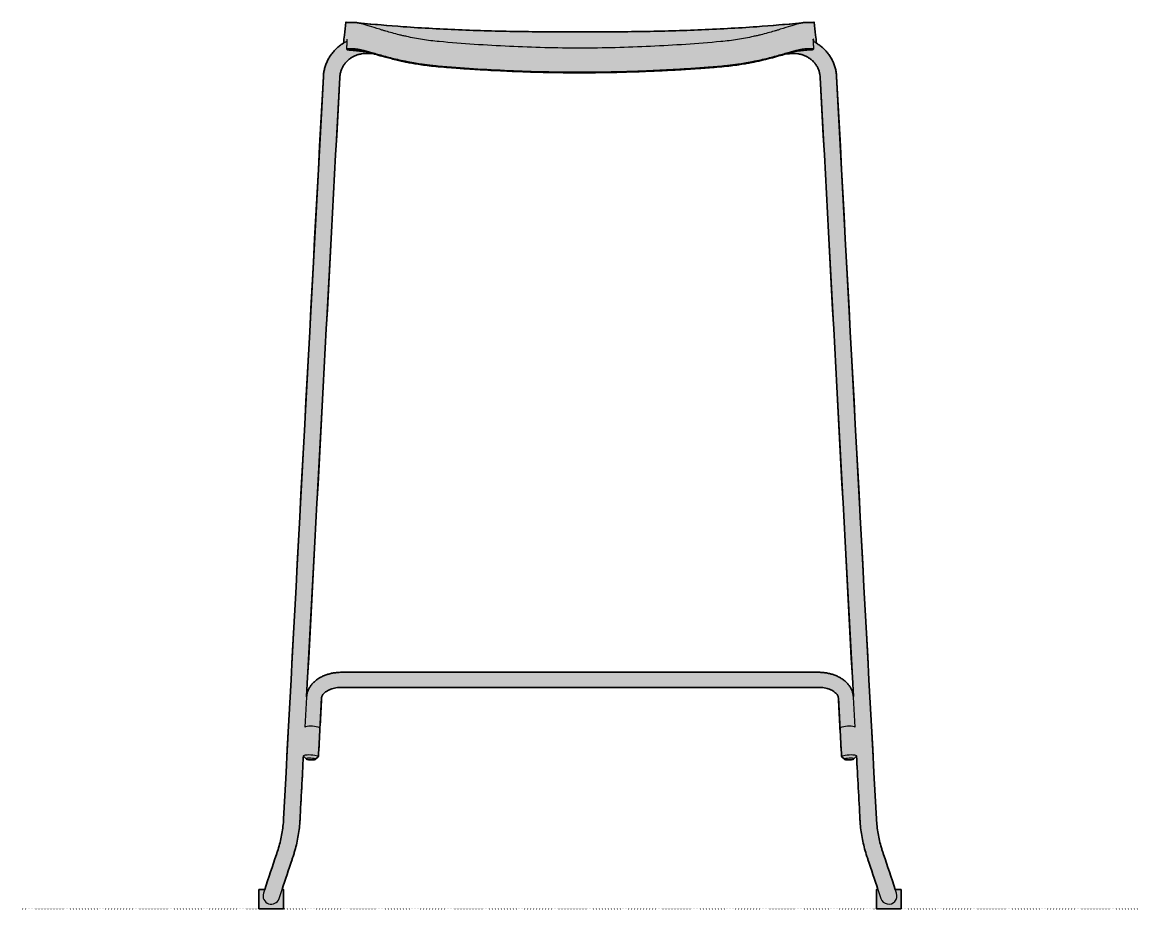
# Model space of a CAD drawing. Header units: millimetres. Extents: x 0 to 1859, y -847 to 647.
# Drawn here: x 1045 to 1859, y 0 to 647 of the extents above; entities that cross this region are included whole.
import ezdxf

# ---------------------------------------------------------------- set-up
doc = ezdxf.new("R2010")
doc.units = ezdxf.units.MM
doc.linetypes.add('Dots', pattern=[1, 0, -1])
doc.layers.add('Blocks', color=7, linetype='Continuous')
doc.layers.add('Blocks$Fill', color=7, linetype='Continuous', true_color=0xffffff)
for name, color, linetype, lineweight, true_color in [('Blocks$Inner', 7, 'Continuous', 25, 0x007f00), ('Blocks$Outline', 7, 'Continuous', 35, 0xff3f3f), ('Groud', 7, 'Dots', 25, 0x243775)]:
    doc.layers.add(name, color=color, linetype=linetype, lineweight=lineweight, true_color=true_color)

# ---------------------------------------------------------------- blocks, each defined once
blk = doc.blocks.new('Just Barstool Low Side')
at = {"layer": 'Blocks$Fill'}
h = blk.add_hatch(color=256, dxfattribs=at)
h.paths.add_polyline_path([(637.12, 14), (641.35, 14), (641.35, 0), (623.35, 0), (623.35, 14), (624.47, 14), (615.97, 39.59), (615.15, 42.3), (614.41, 45.04), (613.74, 47.8), (613.15, 50.58), (612.64, 53.36), (612.21, 56.17), (611.85, 58.98), (611.58, 61.8), (611.36, 64.86), (608.87, 111.45), (608.77, 111.29), (606.98, 109.41), (606.69, 109.17), (606.06, 108.93), (605.16, 108.74), (604.07, 108.61), (602.92, 108.55), (601.83, 108.57), (600.92, 108.67), (600.29, 108.84), (600.01, 109.06), (598.03, 110.72), (597.9, 110.97), (595.6, 153.81), (595.58, 154), (595.55, 154.19), (595.54, 154.28), (595.52, 154.38), (595.5, 154.48), (595.47, 154.57), (595.45, 154.67), (595.42, 154.77), (595.38, 154.87), (595.34, 154.98), (595.3, 155.08), (595.26, 155.19), (595.21, 155.29), (595.16, 155.4), (595.1, 155.51), (595.04, 155.61), (594.98, 155.72), (594.92, 155.83), (594.85, 155.94), (594.78, 156.05), (594.7, 156.16), (594.62, 156.27), (594.54, 156.38), (594.45, 156.49), (594.36, 156.61), (594.26, 156.72), (594.16, 156.83), (594.06, 156.95), (593.95, 157.06), (593.84, 157.17), (593.72, 157.29), (593.6, 157.4), (593.35, 157.63), (593.08, 157.85), (592.8, 158.08), (592.5, 158.3), (592.18, 158.52), (591.85, 158.73), (591.5, 158.94), (591.14, 159.15), (590.76, 159.35), (590.37, 159.54), (589.97, 159.73), (589.55, 159.91), (589.12, 160.08), (588.68, 160.24), (588.23, 160.4), (587.77, 160.54), (587.29, 160.68), (586.81, 160.81), (586.32, 160.93), (585.82, 161.03), (585.32, 161.13), (584.81, 161.21), (584.29, 161.29), (583.77, 161.35), (583.24, 161.41), (582.71, 161.45), (582.18, 161.48), (581.1, 161.5), (232.94, 161.5), (231.96, 161.47), (231.47, 161.45), (230.98, 161.42), (230.46, 161.38), (229.93, 161.32), (229.41, 161.24), (228.9, 161.16), (228.4, 161.07), (227.9, 160.96), (227.4, 160.85), (226.92, 160.73), (226.44, 160.59), (225.98, 160.45), (225.52, 160.3), (225.08, 160.14), (224.64, 159.97), (224.22, 159.79), (223.81, 159.61), (223.42, 159.42), (223.03, 159.22), (222.66, 159.01), (222.31, 158.8), (221.97, 158.59), (221.64, 158.37), (221.33, 158.14), (221.03, 157.91), (220.75, 157.68), (220.62, 157.56), (220.49, 157.44), (220.36, 157.32), (220.24, 157.21), (220.12, 157.09), (220, 156.97), (219.89, 156.85), (219.79, 156.73), (219.69, 156.62), (219.6, 156.51), (219.52, 156.4), (219.44, 156.29), (219.36, 156.18), (219.28, 156.07), (219.21, 155.97), (219.14, 155.86), (219.08, 155.75), (219.01, 155.64), (218.95, 155.53), (218.9, 155.43), (218.85, 155.32), (218.8, 155.22), (218.75, 155.11), (218.71, 155.01), (218.67, 154.9), (218.63, 154.79), (218.6, 154.68), (218.57, 154.57), (218.54, 154.47), (218.51, 154.36), (218.49, 154.26), (218.48, 154.16), (218.47, 154.07), (218.44, 153.81), (218.44, 153.77), (216.15, 110.97), (216.01, 110.72), (214.03, 109.06), (213.75, 108.84), (213.12, 108.67), (212.21, 108.57), (211.13, 108.55), (209.97, 108.61), (208.89, 108.74), (207.98, 108.93), (207.35, 109.17), (207.07, 109.41), (205.28, 111.29), (205.17, 111.45), (202.68, 64.86), (202.68, 64.86), (202.59, 63.35), (202.35, 60.52), (202.04, 57.7), (201.65, 54.9), (201.18, 52.1), (200.63, 49.32), (200.01, 46.55), (199.31, 43.8), (198.53, 41.07), (197.61, 38.14), (189.57, 14), (190.69, 14), (190.69, 0), (172.69, 0), (172.69, 14), (176.93, 14), (187.02, 44.5), (187.77, 47.08), (188.11, 48.37), (188.42, 49.66), (188.99, 52.27), (189.49, 54.88), (189.91, 57.51), (190.25, 60.15), (190.51, 62.8), (190.7, 65.51), (190.7, 65.51), (219.72, 607.23), (219.85, 608.68), (219.93, 609.41), (220.02, 610.13), (220.14, 610.89), (220.29, 611.65), (220.45, 612.4), (220.64, 613.15), (220.84, 613.89), (221.07, 614.63), (221.31, 615.36), (221.57, 616.08), (221.84, 616.8), (222.14, 617.52), (222.46, 618.22), (222.79, 618.92), (223.14, 619.6), (223.51, 620.28), (223.89, 620.95), (224.3, 621.61), (224.72, 622.26), (225.15, 622.9), (225.61, 623.53), (226.08, 624.14), (226.56, 624.75), (227.06, 625.34), (227.58, 625.92), (228.11, 626.48), (228.65, 627.04), (229.21, 627.58), (229.78, 628.1), (230.37, 628.61), (230.97, 629.11), (231.58, 629.59), (232.2, 630.05), (232.84, 630.51), (233.62, 631.03), (234.01, 631.29), (234.41, 631.53), (236.07, 646.8), (236.07, 646.8), (236.07, 646.8), (236.07, 646.8), (236.07, 646.8), (236.07, 646.8), (236.08, 646.8), (238.22, 646.69), (239.05, 646.67), (239.93, 646.66), (240.86, 646.68), (241.85, 646.72), (241.99, 646.72), (242.16, 646.72), (242.58, 646.7), (243.13, 646.67), (243.44, 646.65), (243.78, 646.62), (244, 646.59), (244.23, 646.56), (244.71, 646.48), (245.24, 646.38), (245.81, 646.25), (277.98, 643.61), (320.95, 641.24), (363.95, 640.05), (450.09, 640.05), (493.1, 641.24), (536.06, 643.61), (568.24, 646.25), (568.81, 646.38), (569.33, 646.48), (569.81, 646.56), (570.04, 646.59), (570.26, 646.62), (570.6, 646.65), (570.92, 646.67), (571.46, 646.7), (571.88, 646.72), (572.05, 646.72), (572.19, 646.72), (573.18, 646.68), (574.11, 646.66), (574.99, 646.67), (575.82, 646.69), (577.96, 646.8), (577.97, 646.8), (577.97, 646.8), (577.97, 646.8), (577.97, 646.8), (577.98, 646.8), (577.98, 646.8), (579.01, 637.43), (579.63, 631.52), (580.28, 631.13), (580.92, 630.71), (581.54, 630.27), (582.16, 629.82), (582.77, 629.35), (583.38, 628.86), (583.97, 628.36), (584.55, 627.84), (585.11, 627.31), (585.66, 626.77), (586.2, 626.21), (586.72, 625.64), (587.23, 625.05), (587.72, 624.46), (588.19, 623.85), (588.65, 623.23), (589.1, 622.6), (589.53, 621.95), (589.94, 621.3), (590.33, 620.64), (590.71, 619.96), (591.07, 619.28), (591.41, 618.59), (591.74, 617.89), (592.04, 617.19), (592.33, 616.47), (592.6, 615.75), (592.85, 615.02), (593.08, 614.29), (593.29, 613.55), (593.49, 612.81), (593.66, 612.06), (593.82, 611.3), (593.96, 610.55), (594.08, 609.79), (594.17, 609.03), (594.25, 608.13), (623.35, 65.51), (623.55, 62.83), (623.8, 60.15), (623.95, 58.83), (624.13, 57.51), (624.56, 54.88), (625.05, 52.26), (625.63, 49.66), (626.27, 47.08), (627, 44.52)], flags=0)
h.paths.add_polyline_path([(207.5, 154.84), (207.57, 155.5), (207.61, 155.83), (207.66, 156.16), (207.71, 156.43), (207.76, 156.7), (207.82, 156.97), (207.89, 157.24), (207.96, 157.51), (208.04, 157.77), (208.12, 158.04), (208.21, 158.3), (208.3, 158.57), (208.4, 158.84), (208.5, 159.11), (208.61, 159.37), (208.72, 159.63), (208.84, 159.89), (208.96, 160.15), (209.09, 160.41), (209.23, 160.67), (209.37, 160.93), (209.51, 161.18), (209.66, 161.44), (209.97, 161.94), (210.3, 162.43), (210.66, 162.92), (211.03, 163.4), (211.42, 163.87), (211.83, 164.33), (212.26, 164.78), (212.71, 165.23), (213.17, 165.66), (213.64, 166.08), (214.14, 166.48), (214.65, 166.88), (215.17, 167.26), (215.71, 167.63), (216.26, 167.99), (216.82, 168.34), (217.4, 168.67), (217.99, 168.99), (218.58, 169.3), (219.19, 169.59), (219.81, 169.87), (220.44, 170.13), (221.08, 170.39), (221.72, 170.62), (222.38, 170.85), (223.04, 171.06), (223.71, 171.25), (224.38, 171.43), (225.06, 171.6), (225.75, 171.75), (226.44, 171.89), (227.14, 172.02), (227.84, 172.13), (228.54, 172.22), (229.24, 172.31), (229.95, 172.38), (230.66, 172.43), (231.38, 172.47), (232.94, 172.5), (581.1, 172.5), (581.49, 172.5), (582.17, 172.48), (582.85, 172.46), (583.52, 172.42), (584.19, 172.36), (584.9, 172.3), (585.61, 172.21), (586.31, 172.11), (587, 172), (587.7, 171.88), (588.39, 171.73), (589.07, 171.58), (589.75, 171.41), (590.42, 171.23), (591.08, 171.03), (591.73, 170.82), (592.38, 170.6), (593.02, 170.36), (593.65, 170.11), (594.27, 169.85), (594.88, 169.58), (595.48, 169.29), (596.06, 168.99), (596.64, 168.68), (597.2, 168.35), (597.75, 168.02), (598.28, 167.67), (598.8, 167.31), (599.31, 166.94), (599.8, 166.57), (600.27, 166.18), (600.74, 165.78), (601.18, 165.37), (601.61, 164.96), (602.02, 164.54), (602.41, 164.11), (602.79, 163.67), (603.15, 163.22), (603.5, 162.77), (603.82, 162.31), (604.13, 161.84), (604.42, 161.37), (604.7, 160.89), (604.95, 160.4), (605.19, 159.91), (605.41, 159.42), (605.61, 158.92), (605.8, 158.41), (605.96, 157.9), (606.11, 157.39), (606.18, 157.13), (606.24, 156.87), (606.3, 156.61), (606.35, 156.34), (606.4, 156.08), (606.44, 155.82), (606.49, 155.38), (606.54, 154.94), (582.34, 606.58), (582.26, 607.48), (582.21, 607.93), (582.15, 608.38), (582.1, 608.67), (582.05, 608.97), (582, 609.26), (581.93, 609.55), (581.79, 610.13), (581.63, 610.7), (581.45, 611.27), (581.26, 611.83), (581.04, 612.38), (580.81, 612.93), (580.56, 613.47), (580.29, 614.01), (580, 614.53), (579.7, 615.04), (579.38, 615.55), (579.04, 616.04), (578.69, 616.52), (578.32, 616.99), (577.94, 617.45), (577.54, 617.9), (577.12, 618.33), (576.7, 618.76), (576.26, 619.16), (575.8, 619.56), (575.33, 619.94), (574.85, 620.3), (574.36, 620.65), (573.86, 620.98), (573.35, 621.3), (572.82, 621.6), (572.29, 621.89), (571.75, 622.15), (571.2, 622.41), (570.64, 622.64), (570.07, 622.86), (569.49, 623.05), (568.91, 623.23), (568.33, 623.4), (567.74, 623.54), (567.14, 623.66), (566.54, 623.77), (565.94, 623.86), (565.33, 623.93), (564.73, 623.98), (564.12, 624.01), (563.81, 624.02), (563.51, 624.02), (562.38, 623.99), (557.41, 623.73), (547.41, 620.99), (540.83, 619.34), (533.9, 617.8), (527.45, 616.57), (522.87, 615.83), (517.26, 615.07), (510.52, 614.39), (479.88, 612.19), (438.76, 610.41), (399.61, 610.01), (361.41, 610.86), (318.19, 613.25), (303.52, 614.39), (296.98, 615.05), (291.33, 615.8), (286.49, 616.59), (282.45, 617.33), (276.6, 618.56), (268.4, 620.53), (251.72, 625.07), (251.66, 623.99), (250.32, 624.02), (249.88, 624.01), (249.57, 624), (249.27, 623.98), (248.96, 623.96), (248.66, 623.93), (248.05, 623.85), (247.45, 623.76), (246.85, 623.65), (246.25, 623.53), (245.66, 623.38), (245.07, 623.22), (244.49, 623.04), (243.92, 622.83), (243.35, 622.62), (242.79, 622.38), (242.24, 622.13), (241.69, 621.85), (241.16, 621.57), (240.63, 621.26), (240.12, 620.94), (239.62, 620.6), (239.12, 620.25), (238.64, 619.88), (238.18, 619.5), (237.72, 619.1), (237.28, 618.69), (236.85, 618.27), (236.44, 617.83), (236.04, 617.38), (235.66, 616.91), (235.29, 616.44), (234.94, 615.95), (234.6, 615.45), (234.29, 614.95), (233.98, 614.43), (233.7, 613.9), (233.43, 613.37), (233.19, 612.82), (232.96, 612.27), (232.74, 611.71), (232.55, 611.15), (232.38, 610.58), (232.22, 610), (232.08, 609.42), (231.97, 608.84), (231.92, 608.55), (231.87, 608.25), (231.83, 607.96), (231.79, 607.66), (231.74, 607.12)], flags=0)
at = {"layer": 'Blocks$Inner'}
for p, q in [((239.09, 626.51), (250.88, 625.27)), ((240.58, 626.68), (241.24, 626.68)), ((251.66, 623.99), (251.73, 625.27)), ((251.66, 623.99), (256.62, 623.73)), ((557.41, 623.73), (562.38, 623.99)), ((562.38, 623.99), (562.33, 624.98)), ((574.96, 626.51), (563.16, 625.27)), ((572.8, 626.68), (573.47, 626.68)), ((219.72, 607.23), (190.7, 65.51)), ((207.49, 154.67), (231.7, 606.58)), ((582.34, 606.58), (606.55, 154.73)), ((623.35, 65.51), (594.32, 607.23)), ((581.1, 172.5), (232.94, 172.5)), ((232.94, 161.5), (581.1, 161.5)), ((216.15, 110.95), (218.44, 153.81)), ((595.6, 153.81), (597.9, 110.95)), ((608.87, 111.5), (611.36, 64.86)), ((186.22, 41.93), (176, 11.22)), ((638.04, 11.22), (627.82, 41.93)), ((187.39, 7.43), (197.61, 38.14)), ((616.44, 38.14), (626.66, 7.43))]:
    blk.add_line(p, q, dxfattribs=at)
for points in [[(207.46, 154.4), (206.29, 132.5), (206.47, 132.77), (207.02, 133.02), (207.89, 133.21), (209.03, 133.34), (210.36, 133.38), (211.78, 133.35), (213.2, 133.24), (214.52, 133.05), (215.66, 132.81), (216.53, 132.53), (217.08, 132.23), (217.27, 131.92), (217.27, 131.91)], [(596.77, 131.91), (596.77, 131.92), (596.96, 132.23), (597.51, 132.53), (598.38, 132.81), (599.52, 133.05), (600.84, 133.24), (602.27, 133.35), (603.69, 133.38), (605.01, 133.34), (606.15, 133.21), (607.02, 133.02), (607.57, 132.77), (607.76, 132.5), (606.58, 154.4)], [(205.16, 111.54), (205.35, 111.82), (205.9, 112.07), (206.77, 112.26), (207.91, 112.38), (209.23, 112.43), (210.65, 112.39), (212.08, 112.28), (213.4, 112.1), (214.54, 111.86), (215.41, 111.58), (215.96, 111.27), (216.15, 110.97), (216.01, 110.72), (214.03, 109.06)], [(205.17, 111.45), (205.28, 111.29), (207.07, 109.41)], [(600.01, 109.06), (598.03, 110.72), (597.9, 110.97), (598.08, 111.27), (598.63, 111.58), (599.5, 111.86), (600.64, 112.1), (601.97, 112.28), (603.39, 112.39), (604.81, 112.43), (606.13, 112.38), (607.27, 112.26), (608.14, 112.07), (608.69, 111.82), (608.88, 111.54)], [(606.98, 109.41), (608.77, 111.29), (608.87, 111.45)], [(189.57, 14), (190.69, 14), (190.69, 0), (172.69, 0), (172.69, 14), (176.93, 14)], [(637.12, 14), (641.35, 14), (641.35, 0), (623.35, 0), (623.35, 14), (624.47, 14)]]:
    blk.add_lwpolyline(points, dxfattribs=at)
for points in [[(210.55, 110.02), (211.68, 109.93), (212.7, 109.76), (213.48, 109.54), (213.94, 109.3), (214.03, 109.06), (213.75, 108.84), (213.12, 108.67), (212.21, 108.57), (211.13, 108.55), (209.97, 108.61), (208.89, 108.74), (207.98, 108.93), (207.35, 109.17), (207.07, 109.41), (207.16, 109.65), (207.62, 109.84), (208.4, 109.98), (209.42, 110.04)], [(603.49, 110.02), (604.63, 110.04), (605.64, 109.98), (606.42, 109.84), (606.88, 109.65), (606.98, 109.41), (606.69, 109.17), (606.06, 108.93), (605.16, 108.74), (604.07, 108.61), (602.92, 108.55), (601.83, 108.57), (600.92, 108.67), (600.29, 108.84), (600.01, 109.06), (600.1, 109.3), (600.57, 109.54), (601.35, 109.76), (602.36, 109.93)]]:
    blk.add_lwpolyline(points, close=True, dxfattribs=at)
for centre, radius, start, end in [((576.41, 634.25), 1, 318.20158, 5.83035), ((576.27, 634.38), 1, 332.198, 5.83848), ((181.69, 9.32), 6, 161.59245, 341.59245), ((632.35, 9.32), 6, 198.40755, 18.40755)]:
    blk.add_arc(centre, radius, start, end, dxfattribs=at)
for points, knots in [([(236.07, 646.8), (235.72, 643.67), (235.15, 638.57), (234.61, 633.46), (234.4, 631.47)], [9, 9, 9, 9, 9.611597, 10, 10, 10, 10]), ([(238.22, 646.69), (237.5, 646.72), (236.96, 646.75), (236.26, 646.79), (236.08, 646.8), (236.07, 646.8)], [8, 8, 8, 8, 8.507097, 8.507097, 9, 9, 9, 9]), ([(241.85, 646.72), (241.68, 646.71), (241.51, 646.7), (241.19, 646.69), (241.02, 646.68), (240.54, 646.67), (240.23, 646.67), (239.33, 646.66), (238.75, 646.67), (238.22, 646.69)], [7, 7, 7, 7, 7.125, 7.125, 7.25, 7.25, 7.5, 7.5, 8, 8, 8, 8]), ([(407.02, 639.95), (392.66, 639.9), (363.96, 639.82), (320.94, 641.07), (279.72, 643.24), (252.9, 645.62), (240.37, 646.73)], [1, 1, 1, 1, 1.258094, 1.515924, 1.773774, 2, 2, 2, 2]), ([(304.27, 632.73), (302.19, 632.92), (300.11, 633.14), (296.03, 633.65), (294.02, 633.93), (288.08, 634.87), (284.24, 635.61), (279.6, 636.63), (278.67, 636.84), (276.86, 637.26), (275.97, 637.47), (273.35, 638.12), (271.65, 638.56), (268.37, 639.45), (266.78, 639.9), (264.49, 640.57), (263.74, 640.8), (262.27, 641.24), (261.54, 641.46), (258.03, 642.54), (255.53, 643.34), (252.23, 644.39), (251.2, 644.72), (249.77, 645.15), (249.31, 645.29), (248.43, 645.55), (248, 645.67), (246, 646.23), (244.74, 646.51), (243.55, 646.64), (243.33, 646.66), (242.93, 646.68), (242.75, 646.7), (242.26, 646.72), (242.02, 646.72), (241.85, 646.72)], [6, 6, 6, 6, 6.0625, 6.0625, 6.125, 6.125, 6.25, 6.25, 6.28125, 6.28125, 6.3125, 6.3125, 6.375, 6.375, 6.4375, 6.4375, 6.46875, 6.46875, 6.5, 6.5, 6.625, 6.625, 6.6875, 6.6875, 6.71875, 6.71875, 6.75, 6.75, 6.875, 6.875, 6.90625, 6.90625, 6.9375, 6.9375, 7, 7, 7, 7]), ([(573.68, 646.73), (561.14, 645.62), (534.32, 643.24), (493.1, 641.07), (450.08, 639.82), (421.38, 639.9), (407.02, 639.95)], [0, 0, 0, 0, 0.226226, 0.484076, 0.741906, 1, 1, 1, 1]), ([(572.19, 646.72), (572.03, 646.72), (571.78, 646.72), (571.3, 646.7), (571.12, 646.68), (570.72, 646.66), (570.5, 646.64), (569.3, 646.51), (568.05, 646.23), (566.04, 645.67), (565.62, 645.55), (564.73, 645.29), (564.28, 645.15), (562.84, 644.72), (561.82, 644.39), (558.51, 643.34), (556.02, 642.54), (552.5, 641.46), (551.77, 641.24), (550.3, 640.8), (549.55, 640.57), (547.26, 639.9), (545.67, 639.45), (542.39, 638.56), (540.7, 638.12), (538.07, 637.47), (537.18, 637.26), (535.37, 636.84), (534.45, 636.63), (529.8, 635.61), (525.96, 634.87), (520.02, 633.93), (518.01, 633.65), (513.93, 633.14), (511.86, 632.92), (509.77, 632.73)], [3, 3, 3, 3, 3.0625, 3.0625, 3.09375, 3.09375, 3.125, 3.125, 3.25, 3.25, 3.28125, 3.28125, 3.3125, 3.3125, 3.375, 3.375, 3.5, 3.5, 3.53125, 3.53125, 3.5625, 3.5625, 3.625, 3.625, 3.6875, 3.6875, 3.71875, 3.71875, 3.75, 3.75, 3.875, 3.875, 3.9375, 3.9375, 4, 4, 4, 4]), ([(575.82, 646.69), (575.29, 646.67), (574.72, 646.66), (573.81, 646.67), (573.5, 646.67), (573.02, 646.68), (572.86, 646.69), (572.53, 646.7), (572.36, 646.71), (572.19, 646.72)], [2, 2, 2, 2, 2.5, 2.5, 2.75, 2.75, 2.875, 2.875, 3, 3, 3, 3]), ([(577.98, 646.8), (577.97, 646.8), (577.79, 646.79), (577.08, 646.75), (576.54, 646.72), (575.82, 646.69)], [1, 1, 1, 1, 1.492901, 1.492901, 2, 2, 2, 2]), ([(579.63, 631.52), (579.43, 633.49), (578.89, 638.58), (578.32, 643.67), (577.98, 646.8)], [0, 0, 0, 0, 0.3866845, 1, 1, 1, 1]), ([(237.19, 632.97), (236.62, 632.7), (235.1, 632), (232.81, 630.54), (230.33, 628.65), (228.07, 626.52), (226.03, 624.17), (224.25, 621.64), (222.74, 618.94), (221.52, 616.1), (220.59, 613.16), (219.96, 610.19), (219.8, 608.2), (219.72, 607.23)], [0, 0, 0, 0, 0.057509, 0.15243, 0.247311, 0.342147, 0.436934, 0.531669, 0.626352, 0.720986, 0.815576, 0.910128, 1, 1, 1, 1]), ([(236.56, 627.78), (236.56, 627.77), (236.55, 627.75), (236.55, 627.71), (236.55, 627.69), (236.55, 627.68)], [1, 1, 1, 1, 1.313424, 1.64252, 2, 2, 2, 2]), ([(236.55, 627.68), (236.55, 627.64), (236.55, 627.58), (236.57, 627.48), (236.59, 627.39), (236.62, 627.3), (236.65, 627.23), (236.69, 627.17), (236.72, 627.12), (236.76, 627.07), (236.78, 627.04), (236.84, 626.97), (236.95, 626.88), (237.1, 626.78), (237.27, 626.71), (237.38, 626.69), (237.44, 626.69)], [2, 2, 2, 2, 2.072018, 2.140636, 2.20513, 2.264902, 2.319483, 2.368524, 2.411787, 2.449119, 2.480439, 2.50571, 2.634613, 2.761242, 2.883578, 3, 3, 3, 3]), ([(236.77, 634.48), (236.78, 634.48), (236.79, 634.49), (236.8, 634.49), (236.82, 634.49), (236.83, 634.47), (236.84, 634.45), (236.86, 634.4), (236.88, 634.28), (236.9, 634.07), (236.91, 633.78), (236.91, 633.32), (236.89, 632.61), (236.84, 631.57), (236.79, 630.63), (236.73, 629.89), (236.69, 629.39), (236.65, 628.87), (236.61, 628.34), (236.57, 627.97), (236.56, 627.78)], [0, 0, 0, 0, 0.02082, 0.041587, 0.062335, 0.0831, 0.103916, 0.124819, 0.187245, 0.250021, 0.312109, 0.374758, 0.499694, 0.622275, 0.749381, 0.797802, 0.846934, 0.89692, 0.947897, 1, 1, 1, 1]), ([(236.56, 627.78), (236.62, 627.78), (236.74, 627.78), (236.94, 627.77), (237.13, 627.77), (237.27, 627.77), (237.34, 627.77)], [0, 0, 0, 0, 0.2559782, 0.507977, 0.7559873, 1, 1, 1, 1]), ([(239.67, 627.76), (239.7, 627.76), (239.75, 627.76), (239.84, 627.76), (239.94, 627.76), (240.06, 627.75), (240.19, 627.75), (240.33, 627.74), (240.6, 627.73), (241.05, 627.7), (241.63, 627.66), (242.16, 627.62), (242.61, 627.58), (243.09, 627.54), (243.75, 627.49), (244.59, 627.38), (246.16, 627.11), (248.43, 626.61), (251.61, 625.79), (255.26, 624.77), (259.29, 623.62), (263.81, 622.36), (268.6, 621.09), (273.84, 619.79), (278.31, 618.8), (282.03, 618.04), (284.82, 617.51), (287.89, 616.97), (290.38, 616.57), (292.22, 616.3), (293.33, 616.14), (294.53, 615.98), (295.81, 615.81), (297.19, 615.65), (298.65, 615.48), (300.19, 615.32), (301.82, 615.16), (302.94, 615.06), (303.5, 615.01)], [2, 2, 2, 2, 2.008335, 2.016885, 2.02565, 2.034634, 2.043836, 2.05326, 2.062905, 2.094117, 2.125668, 2.139268, 2.156884, 2.175476, 2.188047, 2.219206, 2.250406, 2.312563, 2.375706, 2.436791, 2.500193, 2.560865, 2.625377, 2.684741, 2.75002, 2.777609, 2.807722, 2.84026, 2.875103, 2.885637, 2.897045, 2.909314, 2.922429, 2.93637, 2.951121, 2.966658, 2.982959, 3, 3, 3, 3]), ([(407.02, 627.97), (389.84, 627.97), (372.67, 628.39), (338.38, 630), (321.3, 631.2), (304.27, 632.73)], [5, 5, 5, 5, 5.5, 5.5, 6, 6, 6, 6]), ([(509.77, 632.73), (492.74, 631.2), (475.66, 630), (441.37, 628.39), (424.21, 627.97), (407.02, 627.97)], [4, 4, 4, 4, 4.5, 4.5, 5, 5, 5, 5]), ([(510.54, 615.01), (510.83, 615.04), (511.4, 615.08), (512.24, 615.16), (513.06, 615.24), (513.87, 615.32), (514.65, 615.4), (515.41, 615.48), (516.15, 615.57), (516.87, 615.65), (517.57, 615.73), (518.25, 615.82), (518.9, 615.9), (519.54, 615.98), (520.15, 616.07), (520.74, 616.15), (521.3, 616.23), (521.85, 616.3), (522.37, 616.38), (523.83, 616.6), (526.15, 616.97), (529.22, 617.51), (532.01, 618.04), (535.74, 618.8), (540.2, 619.79), (545.45, 621.09), (550.24, 622.36), (554.75, 623.62), (558.78, 624.77), (562.44, 625.79), (565.61, 626.61), (567.88, 627.11), (569.45, 627.38), (570.33, 627.49), (571.02, 627.55), (571.63, 627.6), (572.31, 627.66), (572.99, 627.7), (573.48, 627.73), (573.81, 627.74), (574.03, 627.75), (574.22, 627.76), (574.32, 627.76), (574.37, 627.76)], [5, 5, 5, 5, 5.008611, 5.01704, 5.025285, 5.033342, 5.041207, 5.048879, 5.056354, 5.063629, 5.070702, 5.077571, 5.084233, 5.090685, 5.096927, 5.102955, 5.108768, 5.114364, 5.119742, 5.124899, 5.15974, 5.192277, 5.222391, 5.249982, 5.315259, 5.374625, 5.439134, 5.499808, 5.563209, 5.624296, 5.687437, 5.749595, 5.780793, 5.811955, 5.827059, 5.847888, 5.874333, 5.905818, 5.937096, 5.95292, 5.968681, 5.984375, 6, 6, 6, 6]), ([(574.37, 627.76), (574.48, 627.76), (574.58, 627.76), (574.79, 627.76), (575.09, 627.75), (575.39, 627.75), (575.97, 627.75), (576.35, 627.76), (576.71, 627.77)], [6, 6, 6, 6, 6.125, 6.125, 6.25, 6.5, 6.5, 7, 7, 7, 7]), ([(577.49, 627.68), (577.49, 627.57), (577.47, 627.45), (577.38, 627.21), (577.32, 627.1), (577.15, 626.91), (577.04, 626.84), (576.82, 626.73), (576.71, 626.7), (576.6, 626.69)], [4, 4, 4, 4, 4.25, 4.25, 4.5, 4.5, 4.75, 4.75, 5, 5, 5, 5]), ([(577.27, 634.48), (577.24, 634.51), (577.21, 634.49), (577.17, 634.34), (577.15, 634.22), (577.14, 633.89), (577.13, 633.68), (577.13, 633.17), (577.14, 632.89), (577.16, 632.41), (577.17, 632.25), (577.18, 631.9), (577.19, 631.72), (577.22, 631.16), (577.25, 630.78), (577.31, 629.96), (577.34, 629.54), (577.41, 628.67), (577.45, 628.23), (577.49, 627.78)], [2, 2, 2, 2, 2.125, 2.125, 2.25, 2.25, 2.375, 2.375, 2.5, 2.5, 2.5625, 2.5625, 2.625, 2.625, 2.75, 2.75, 2.875, 2.875, 3, 3, 3, 3]), ([(594.32, 607.23), (594.28, 607.83), (594.16, 609.45), (593.71, 612.07), (592.9, 615.04), (591.78, 617.91), (590.38, 620.66), (588.7, 623.26), (586.76, 625.67), (584.58, 627.88), (582.19, 629.86), (579.71, 631.55), (577.97, 632.44), (577.15, 632.85)], [674.775103, 674.775103, 674.775103, 674.775103, 674.831169, 674.926567, 675.021986, 675.117412, 675.212856, 675.308327, 675.403835, 675.499386, 675.594985, 675.690635, 675.775103, 675.775103, 675.775103, 675.775103]), ([(577.83, 632.49), (577.76, 632.94), (577.63, 633.67), (577.49, 634.2), (577.43, 634.3), (577.4, 634.35)], [0, 0, 0, 0, 0.448885, 0.724118, 1, 1, 1, 1]), ([(231.7, 606.58), (231.73, 606.94), (231.81, 608.09), (232.17, 610.01), (232.91, 612.29), (233.94, 614.45), (235.25, 616.47), (236.81, 618.3), (238.61, 619.92), (240.6, 621.31), (242.77, 622.43), (245.06, 623.27), (247.44, 623.81), (249.66, 624.05), (251.07, 624.01), (251.66, 623.99)], [452.561898, 452.561898, 452.561898, 452.561898, 452.599428, 452.681925, 452.764452, 452.846919, 452.92929, 453.011536, 453.093644, 453.175607, 453.257432, 453.339132, 453.420726, 453.502238, 453.561898, 453.561898, 453.561898, 453.561898]), ([(237.44, 626.69), (237.57, 626.67), (237.84, 626.64), (238.25, 626.6), (238.66, 626.55), (238.94, 626.52), (239.09, 626.51)], [3, 3, 3, 3, 3.240993, 3.487922, 3.740892, 4, 4, 4, 4]), ([(241.24, 626.68), (241.4, 626.68), (241.92, 626.67), (243.32, 626.64), (244.9, 626.43), (245.49, 626.36)], [1.662053, 1.662053, 1.662053, 1.662053, 1.880698, 2.370835, 2.662053, 2.662053, 2.662053, 2.662053]), ([(244.28, 626.53), (244.96, 626.46), (246.2, 626.33), (248.55, 625.86), (250.92, 625.29), (254.04, 624.46), (258.31, 623.26), (263.47, 621.82), (268.27, 620.55), (272.42, 619.52), (276.05, 618.67), (279.36, 617.95), (282.65, 617.28), (286.7, 616.53), (291.54, 615.75), (297.22, 614.98), (301.33, 614.59), (303.52, 614.39)], [0, 0, 0, 0, 0.082646, 0.152349, 0.208943, 0.261365, 0.362897, 0.463774, 0.530222, 0.592581, 0.650907, 0.6864, 0.731227, 0.784923, 0.84739, 0.918884, 1, 1, 1, 1]), ([(510.52, 614.39), (512.78, 614.6), (516.95, 614.99), (522.58, 615.76), (527.17, 616.51), (530.83, 617.18), (535.36, 618.08), (540.97, 619.34), (547.53, 621), (553.5, 622.63), (557.58, 623.78), (560.27, 624.52), (561.98, 624.98), (563.22, 625.3), (563.82, 625.44), (563.86, 625.45)], [3, 3, 3, 3, 3.102826, 3.190264, 3.263064, 3.321461, 3.369201, 3.489272, 3.612172, 3.73611, 3.856104, 3.895001, 3.940319, 3.996573, 4, 4, 4, 4]), ([(562.38, 623.99), (562.75, 624.01), (563.94, 624.05), (565.95, 623.91), (568.34, 623.45), (570.66, 622.69), (572.85, 621.64), (574.89, 620.34), (576.73, 618.79), (578.36, 617.02), (579.74, 615.07), (580.86, 612.95), (581.68, 610.71), (582.17, 608.57), (582.29, 607.18), (582.34, 606.58)], [4.978275, 4.978275, 4.978275, 4.978275, 5.015978, 5.097357, 5.178779, 5.260228, 5.341732, 5.42332, 5.505017, 5.586844, 5.668816, 5.750936, 5.833199, 5.915586, 5.978275, 5.978275, 5.978275, 5.978275]), ([(563.69, 625.41), (563.7, 625.41), (565.22, 625.81), (567.5, 626.28), (570.39, 626.6), (572.13, 626.68), (572.65, 626.68), (572.8, 626.68)], [0, 0, 0, 0, 0.0016118, 0.2916279, 0.5797613, 0.87014, 1, 1, 1, 1]), ([(576.6, 626.69), (576.47, 626.67), (576.2, 626.64), (575.8, 626.6), (575.38, 626.55), (575.1, 626.52), (574.96, 626.51)], [3.660729, 3.660729, 3.660729, 3.660729, 3.901722, 4.148651, 4.401621, 4.660729, 4.660729, 4.660729, 4.660729]), ([(303.5, 615.01), (320.68, 613.58), (337.9, 612.46), (372.43, 610.95), (389.72, 610.57), (407.02, 610.57)], [3, 3, 3, 3, 3.5, 3.5, 4, 4, 4, 4]), ([(303.52, 614.39), (306.19, 614.17), (311.08, 613.77), (317.74, 613.28), (323.08, 612.9), (327.44, 612.61), (331.31, 612.37), (336.89, 612.03), (344.32, 611.62), (353.09, 611.19), (361.37, 610.85), (368.93, 610.59), (374.82, 610.42), (379.39, 610.3), (383.16, 610.22), (387.83, 610.14), (393.41, 610.06), (399.91, 610), (404.55, 609.99), (407.02, 609.98)], [1, 1, 1, 1, 1.077716, 1.142329, 1.193842, 1.232843, 1.269061, 1.305957, 1.394985, 1.484364, 1.560206, 1.634908, 1.703051, 1.730768, 1.767016, 1.812059, 1.865901, 1.928545, 2, 2, 2, 2]), ([(407.02, 610.57), (415.66, 610.57), (428.63, 610.71), (441.63, 611.07), (448.12, 611.28), (450.29, 611.36), (454.6, 611.53), (458.91, 611.7), (463.2, 611.9), (467.51, 612.11), (469.66, 612.22), (476.13, 612.57), (480.44, 612.83), (486.92, 613.24), (489.09, 613.39), (493.42, 613.69), (495.58, 613.84), (498.79, 614.08), (499.85, 614.16), (501.99, 614.32), (505.19, 614.57), (508.4, 614.83), (510.54, 615.01)], [4, 4, 4, 4, 4.25, 4.375, 4.375, 4.4375, 4.4375, 4.5, 4.5625, 4.5625, 4.625, 4.625, 4.75, 4.75, 4.8125, 4.8125, 4.875, 4.875, 4.90625, 4.90625, 4.9375, 5, 5, 5, 5]), ([(407.02, 609.98), (409.71, 609.99), (414.63, 610), (421.34, 610.07), (426.7, 610.15), (431.08, 610.23), (434.96, 610.31), (440.56, 610.45), (448, 610.68), (456.78, 611.01), (465.06, 611.39), (472.61, 611.77), (478.49, 612.11), (483.04, 612.39), (486.79, 612.62), (491.45, 612.94), (497, 613.33), (503.47, 613.81), (508.07, 614.19), (510.52, 614.39)], [2, 2, 2, 2, 2.077729, 2.142346, 2.193862, 2.232864, 2.269082, 2.305976, 2.395003, 2.484381, 2.560223, 2.634927, 2.703074, 2.73079, 2.767037, 2.81208, 2.865919, 2.928558, 3, 3, 3, 3]), ([(232.94, 172.5), (232.42, 172.49), (230.94, 172.47), (228.53, 172.26), (225.73, 171.79), (223.02, 171.09), (220.41, 170.17), (217.95, 169.03), (215.67, 167.67), (213.61, 166.11), (211.79, 164.37), (210.26, 162.47), (209.05, 160.44), (208.16, 158.33), (207.63, 156.31), (207.51, 154.99), (207.46, 154.4)], [384.101058, 384.101058, 384.101058, 384.101058, 384.142353, 384.217847, 384.29351, 384.369392, 384.44555, 384.522002, 384.59869, 384.675355, 384.751626, 384.827026, 384.901097, 384.973559, 385.044417, 385.101058, 385.101058, 385.101058, 385.101058]), ([(606.58, 154.4), (606.54, 154.87), (606.45, 156.06), (606.01, 157.92), (605.24, 159.94), (604.17, 161.87), (602.83, 163.7), (601.21, 165.41), (599.34, 166.98), (597.22, 168.39), (594.9, 169.61), (592.4, 170.64), (589.76, 171.45), (587.02, 172.04), (584.25, 172.4), (582.27, 172.5), (581.23, 172.5), (581.1, 172.5)], [34.935054, 34.935054, 34.935054, 34.935054, 34.980729, 35.049071, 35.117591, 35.18687, 35.257305, 35.329101, 35.402228, 35.476453, 35.551431, 35.626818, 35.70233, 35.77782, 35.85326, 35.924767, 35.935054, 35.935054, 35.935054, 35.935054]), ([(218.44, 153.81), (218.45, 153.93), (218.48, 154.31), (218.66, 154.96), (219.09, 155.83), (219.76, 156.74), (220.7, 157.68), (221.92, 158.6), (223.38, 159.43), (225.05, 160.16), (226.9, 160.75), (228.89, 161.19), (230.92, 161.45), (232.28, 161.48), (232.94, 161.5)], [42.919249, 42.919249, 42.919249, 42.919249, 42.961662, 43.060787, 43.149339, 43.232956, 43.32184, 43.408285, 43.494004, 43.579721, 43.665763, 43.752247, 43.839123, 43.919249, 43.919249, 43.919249, 43.919249]), ([(581.1, 161.5), (581.46, 161.5), (582.53, 161.48), (584.3, 161.32), (586.34, 160.95), (588.25, 160.42), (590, 159.75), (591.54, 158.96), (592.84, 158.09), (593.88, 157.17), (594.67, 156.26), (595.2, 155.37), (595.52, 154.56), (595.57, 154.06), (595.6, 153.81)], [392.085253, 392.085253, 392.085253, 392.085253, 392.129245, 392.216349, 392.30324, 392.389676, 392.475522, 392.560729, 392.645414, 392.729971, 392.81496, 392.901767, 392.992972, 393.085253, 393.085253, 393.085253, 393.085253]), ([(190.7, 65.51), (190.64, 64.6), (190.47, 61.93), (189.96, 57.51), (189.04, 52.26), (187.83, 47.05), (186.76, 43.64), (186.22, 41.93)], [543.495974, 543.495974, 543.495974, 543.495974, 543.608689, 543.829977, 544.051284, 544.272584, 544.495974, 544.495974, 544.495974, 544.495974]), ([(627.82, 41.93), (627.54, 42.79), (626.72, 45.34), (625.58, 49.65), (624.51, 54.87), (623.73, 60.16), (623.47, 63.72), (623.35, 65.51)], [131.279129, 131.279129, 131.279129, 131.279129, 131.391856, 131.613086, 131.83435, 132.055631, 132.279129, 132.279129, 132.279129, 132.279129]), ([(197.61, 38.14), (197.92, 39.11), (198.82, 41.89), (200.06, 46.54), (201.23, 52.09), (202.09, 57.7), (202.51, 61.97), (202.65, 64.36), (202.68, 64.86)], [628.071715, 628.071715, 628.071715, 628.071715, 628.184425, 628.392306, 628.600196, 628.808075, 629.015944, 629.071715, 629.071715, 629.071715, 629.071715]), ([(611.36, 64.86), (611.43, 63.84), (611.61, 60.93), (612.16, 56.16), (613.1, 50.57), (614.36, 45.03), (615.53, 40.9), (616.28, 38.62), (616.44, 38.14)], [46.703388, 46.703388, 46.703388, 46.703388, 46.816111, 47.02395, 47.231808, 47.43967, 47.647539, 47.703388, 47.703388, 47.703388, 47.703388])]:
    blk.add_open_spline(points, degree=3, knots=knots, dxfattribs=at)
for points, degree in [([(237.34, 627.77), (238.06, 627.75), (238.84, 627.75), (239.67, 627.76)], 3), ([(576.71, 627.77), (576.98, 627.77), (577.24, 627.78), (577.49, 627.78)], 3), ([(577.4, 634.35), (577.36, 634.39), (577.31, 634.44), (577.27, 634.48)], 3), ([(577.49, 627.78), (577.49, 627.75), (577.49, 627.71), (577.49, 627.68)], 3), ([(237.44, 626.69), (237.68, 626.68), (237.95, 626.67), (238.22, 626.67)], 3), ([(238.22, 626.67), (238.95, 626.66), (239.74, 626.66), (240.58, 626.68)], 3), ([(573.47, 626.68), (574.3, 626.66), (575.09, 626.66), (575.82, 626.67)], 3), ([(575.82, 626.67), (576.1, 626.67), (576.36, 626.68), (576.6, 626.69)], 3), ([(202.68, 64.86), (205.18, 111.5)], 1)]:
    blk.add_open_spline(points, degree=degree, dxfattribs=at)
at = {"layer": 'Blocks$Outline'}
for points in [[(251.72, 625.07), (251.66, 623.99)], [(207.07, 109.41), (205.28, 111.29), (205.17, 111.45)], [(214.03, 109.06), (213.75, 108.84), (213.12, 108.67), (212.21, 108.57), (211.13, 108.55), (209.97, 108.61), (208.89, 108.74), (207.98, 108.93), (207.35, 109.17), (207.07, 109.41)], [(216.15, 110.97), (216.01, 110.72), (214.03, 109.06)], [(600.01, 109.06), (598.03, 110.72), (597.9, 110.97)], [(606.98, 109.41), (606.69, 109.17), (606.06, 108.93), (605.16, 108.74), (604.07, 108.61), (602.92, 108.55), (601.83, 108.57), (600.92, 108.67), (600.29, 108.84), (600.01, 109.06)], [(608.87, 111.45), (608.77, 111.29), (606.98, 109.41)], [(189.57, 14), (190.69, 14), (190.69, 0), (172.69, 0), (172.69, 14), (176.93, 14)], [(637.12, 14), (641.35, 14), (641.35, 0), (623.35, 0), (623.35, 14), (624.47, 14)]]:
    blk.add_lwpolyline(points, dxfattribs=at)
for points, knots in [([(234.41, 631.53), (234.62, 633.5), (235.15, 638.59), (235.72, 643.67), (236.07, 646.8), (236.08, 646.8), (236.26, 646.79), (236.96, 646.75), (237.5, 646.72), (238.22, 646.69), (238.75, 646.67), (239.33, 646.66), (240.23, 646.67), (240.54, 646.67), (241.02, 646.68), (241.19, 646.69), (241.51, 646.7), (241.68, 646.71), (241.85, 646.72), (241.85, 646.72), (242.02, 646.72), (242.26, 646.72), (242.75, 646.7), (242.93, 646.68), (243.33, 646.66), (243.55, 646.64), (244.35, 646.56), (245.02, 646.43), (245.81, 646.25)], [-9.996161, -9.996161, -9.996161, -9.996161, -9.611597, -9, -9, -9, -8.507097, -8.507097, -8, -8, -8, -7.5, -7.5, -7.25, -7.25, -7.125, -7.125, -7.000001, -7, -7, -7, -6.9375, -6.9375, -6.90625, -6.90625, -6.875, -6.875, -6.801077, -6.801077, -6.801077, -6.801077]), ([(245.81, 646.25), (256.53, 645.3), (281.54, 643.14), (320.94, 641.07), (363.96, 639.82), (392.66, 639.9), (407.02, 639.95), (421.38, 639.9), (450.08, 639.82), (493.1, 641.07), (532.5, 643.14), (557.52, 645.3), (568.24, 646.25)], [-1.967271, -1.967271, -1.967271, -1.967271, -1.773774, -1.515924, -1.258094, -1, -1, -1, -0.741906, -0.484076, -0.226226, -0.032729, -0.032729, -0.032729, -0.032729]), ([(568.24, 646.25), (569.02, 646.43), (569.69, 646.56), (570.5, 646.64), (570.72, 646.66), (571.12, 646.68), (571.3, 646.7), (571.78, 646.72), (572.03, 646.72), (572.19, 646.72), (572.19, 646.72), (572.36, 646.71), (572.53, 646.7), (572.86, 646.69), (573.02, 646.68), (573.5, 646.67), (573.81, 646.67), (574.72, 646.66), (575.29, 646.67), (575.82, 646.69), (576.54, 646.72), (577.08, 646.75), (577.79, 646.79), (577.97, 646.8), (577.98, 646.8), (578.32, 643.67), (578.89, 638.58), (579.43, 633.49), (579.63, 631.52)], [-3.198923, -3.198923, -3.198923, -3.198923, -3.125, -3.125, -3.09375, -3.09375, -3.0625, -3.0625, -3, -3, -3, -2.999999, -2.875, -2.875, -2.75, -2.75, -2.5, -2.5, -2, -2, -2, -1.492901, -1.492901, -1, -1, -1, -0.386685, -0.000329, -0.000329, -0.000329, -0.000329]), ([(176.93, 14), (179.77, 22.54), (182.87, 31.85), (185.97, 41.16), (186.22, 41.93), (186.76, 43.64), (187.83, 47.05), (189.04, 52.26), (189.96, 57.51), (190.47, 61.93), (190.64, 64.6), (190.7, 65.51), (190.7, 65.51), (200.37, 246.08), (210.05, 426.65), (219.72, 607.23), (219.8, 608.2), (219.96, 610.19), (220.59, 613.16), (221.52, 616.1), (222.74, 618.94), (224.25, 621.64), (226.03, 624.17), (228.07, 626.52), (230.33, 628.65), (232.48, 630.29), (233.87, 631.21), (234.41, 631.53)], [-573.926942, -573.926942, -573.926942, -573.926942, -546.909747, -544.495974, -544.495974, -544.495974, -544.272584, -544.051284, -543.829977, -543.608689, -543.495974, -543.495974, -543.495974, -543.495193, -1, -1, -1, -0.910128, -0.815576, -0.720986, -0.626352, -0.531669, -0.436934, -0.342147, -0.247311, -0.15243, -0.095194, -0.095194, -0.095194, -0.095194]), ([(579.63, 631.52), (580.51, 631.01), (582.2, 629.85), (584.58, 627.88), (586.76, 625.67), (588.7, 623.26), (590.38, 620.66), (591.78, 617.91), (592.9, 615.04), (593.71, 612.07), (594.16, 609.45), (594.28, 607.83), (594.32, 607.23), (604, 426.65), (613.67, 246.08), (623.35, 65.51), (623.35, 65.51), (623.47, 63.72), (623.73, 60.16), (624.51, 54.87), (625.58, 49.65), (626.72, 45.34), (627.54, 42.79), (627.82, 41.93), (628.08, 41.16), (631.17, 31.85), (634.27, 22.54), (637.12, 14)], [-675.688609, -675.688609, -675.688609, -675.688609, -675.594985, -675.499386, -675.403835, -675.308327, -675.212856, -675.117412, -675.021986, -674.926567, -674.831169, -674.775103, -674.775103, -674.775103, -132.279983, -132.279129, -132.279129, -132.279129, -132.055631, -131.83435, -131.613086, -131.391856, -131.279129, -131.279129, -131.279129, -128.865356, -101.848161, -101.848161, -101.848161, -101.848161]), ([(251.66, 623.99), (251.07, 624.01), (249.66, 624.05), (247.44, 623.81), (245.06, 623.27), (242.77, 622.43), (240.6, 621.31), (238.61, 619.92), (236.81, 618.3), (235.25, 616.47), (233.94, 614.45), (232.91, 612.29), (232.17, 610.01), (231.81, 608.09), (231.73, 606.94), (231.7, 606.58), (223.64, 456), (215.57, 305.42), (207.5, 154.84)], [-453.561898, -453.561898, -453.561898, -453.561898, -453.502238, -453.420726, -453.339132, -453.257432, -453.175607, -453.093643, -453.011536, -452.929289, -452.846918, -452.764451, -452.681924, -452.599426, -452.561897, -452.561897, -452.561897, -0.169944, -0.169944, -0.169944, -0.169944]), ([(557.41, 623.73), (556.15, 623.38), (553.02, 622.5), (547.53, 621), (540.97, 619.34), (535.36, 618.08), (530.83, 617.18), (527.17, 616.51), (522.58, 615.76), (516.95, 614.99), (512.78, 614.6), (510.52, 614.39), (508.07, 614.19), (503.47, 613.81), (497, 613.33), (491.45, 612.94), (486.79, 612.62), (483.04, 612.39), (478.49, 612.11), (472.61, 611.77), (465.06, 611.39), (456.78, 611.01), (448, 610.68), (440.56, 610.45), (434.96, 610.31), (431.08, 610.23), (426.7, 610.15), (421.34, 610.07), (414.63, 610), (409.71, 609.99), (407.02, 609.98), (404.55, 609.99), (399.91, 610), (393.41, 610.06), (387.83, 610.14), (383.16, 610.22), (379.39, 610.3), (374.82, 610.42), (368.93, 610.59), (361.37, 610.85), (353.09, 611.19), (344.32, 611.62), (336.89, 612.03), (331.31, 612.37), (327.44, 612.61), (323.08, 612.9), (317.74, 613.28), (311.08, 613.77), (306.19, 614.17), (303.52, 614.39), (301.33, 614.59), (297.22, 614.98), (291.54, 615.75), (286.7, 616.53), (282.65, 617.28), (279.36, 617.95), (276.05, 618.67), (272.42, 619.52), (268.27, 620.55), (263.47, 621.82), (258.31, 623.26), (254.31, 624.38), (252.25, 624.93), (251.72, 625.07)], [-3.826194, -3.826194, -3.826194, -3.826194, -3.73611, -3.612172, -3.489272, -3.369201, -3.321461, -3.263064, -3.190264, -3.102826, -3, -3, -3, -2.928558, -2.865919, -2.81208, -2.767037, -2.73079, -2.703074, -2.634927, -2.560223, -2.484381, -2.395003, -2.305976, -2.269082, -2.232864, -2.193862, -2.142346, -2.077729, -2, -2, -2, -1.928545, -1.865901, -1.812059, -1.767016, -1.730768, -1.703051, -1.634908, -1.560206, -1.484364, -1.394985, -1.305957, -1.269061, -1.232843, -1.193842, -1.142329, -1.077716, -1, -1, -1, -0.918884, -0.84739, -0.784923, -0.731227, -0.6864, -0.650907, -0.592581, -0.530222, -0.463774, -0.362897, -0.261365, -0.225273, -0.225273, -0.225273, -0.225273]), ([(606.54, 154.94), (598.47, 305.49), (590.4, 456.04), (582.34, 606.58), (582.29, 607.18), (582.17, 608.57), (581.68, 610.71), (580.86, 612.95), (579.74, 615.07), (578.36, 617.02), (576.73, 618.79), (574.89, 620.34), (572.85, 621.64), (570.66, 622.69), (568.34, 623.45), (565.95, 623.91), (563.94, 624.05), (562.75, 624.01), (562.38, 623.99), (560.72, 623.91), (559.06, 623.82), (557.41, 623.73)], [-458.270417, -458.270417, -458.270417, -458.270417, -5.978275, -5.978275, -5.978275, -5.915586, -5.833199, -5.750936, -5.668816, -5.586844, -5.505017, -5.42332, -5.341732, -5.260228, -5.178779, -5.097357, -5.015978, -4.978275, -4.978275, -4.978275, 0, 0, 0, 0]), ([(207.5, 154.84), (207.54, 155.28), (207.67, 156.45), (208.16, 158.33), (209.05, 160.44), (210.26, 162.47), (211.79, 164.37), (213.61, 166.11), (215.67, 167.67), (217.95, 169.03), (220.41, 170.17), (223.02, 171.09), (225.73, 171.79), (228.53, 172.26), (230.94, 172.47), (232.42, 172.49), (232.94, 172.5), (348.99, 172.5), (465.05, 172.5), (581.1, 172.5), (581.23, 172.5), (582.27, 172.5), (584.25, 172.4), (587.02, 172.04), (589.76, 171.45), (592.4, 170.64), (594.9, 169.61), (597.22, 168.39), (599.34, 166.98), (601.21, 165.41), (602.83, 163.7), (604.17, 161.87), (605.24, 159.94), (606.01, 157.92), (606.4, 156.23), (606.51, 155.23), (606.54, 154.94)], [-385.086898, -385.086898, -385.086898, -385.086898, -385.044417, -384.973559, -384.901097, -384.827026, -384.751626, -384.675355, -384.59869, -384.522002, -384.44555, -384.369392, -384.29351, -384.217847, -384.142353, -384.101058, -384.101058, -384.101058, -35.935054, -35.935054, -35.935054, -35.924767, -35.85326, -35.77782, -35.70233, -35.626818, -35.551431, -35.476453, -35.402228, -35.329101, -35.257305, -35.18687, -35.117591, -35.049071, -34.980729, -34.952372, -34.952372, -34.952372, -34.952372]), ([(597.9, 110.97), (597.52, 117.95), (596.81, 131.26), (596.04, 145.54), (595.65, 152.84), (595.6, 153.81), (595.6, 153.81), (595.57, 154.06), (595.52, 154.56), (595.2, 155.37), (594.67, 156.26), (593.88, 157.17), (592.84, 158.09), (591.54, 158.96), (590, 159.75), (588.25, 160.42), (586.34, 160.95), (584.3, 161.32), (582.53, 161.48), (581.46, 161.5), (581.1, 161.5), (465.05, 161.5), (348.99, 161.5), (232.94, 161.5), (232.28, 161.48), (230.92, 161.45), (228.89, 161.19), (226.9, 160.75), (225.05, 160.16), (223.38, 159.43), (221.92, 158.6), (220.7, 157.68), (219.76, 156.74), (219.09, 155.83), (218.66, 154.96), (218.48, 154.31), (218.45, 153.93), (218.44, 153.81), (218.44, 153.8), (218.39, 152.83), (218, 145.53), (217.23, 131.26), (216.52, 117.95), (216.15, 110.97)], [-435.991764, -435.991764, -435.991764, -435.991764, -415.020307, -395.999177, -393.087461, -393.085253, -393.085253, -393.085253, -392.992972, -392.901767, -392.81496, -392.729971, -392.645414, -392.560729, -392.475522, -392.389676, -392.30324, -392.216349, -392.129245, -392.085253, -392.085253, -392.085253, -43.919249, -43.919249, -43.919249, -43.839123, -43.752247, -43.665763, -43.579721, -43.494004, -43.408285, -43.32184, -43.232956, -43.149339, -43.060787, -42.961662, -42.919249, -42.919249, -42.919249, -42.879543, -40.005326, -20.984195, -0.012738, -0.012738, -0.012738, -0.012738]), ([(205.17, 111.45), (204.34, 95.92), (203.51, 80.39), (202.68, 64.86), (202.68, 64.86), (202.65, 64.36), (202.51, 61.97), (202.09, 57.7), (201.23, 52.09), (200.06, 46.54), (198.82, 41.89), (197.92, 39.11), (197.61, 38.14)], [-60.656203, -60.656203, -60.656203, -60.656203, -14, -14, -14, -13.999976, -13.94423, -13.73636, -13.528482, -13.320591, -13.11271, -13, -13, -13, -13]), ([(624.47, 14), (622.05, 21.28), (619.37, 29.33), (616.69, 37.37), (616.44, 38.14), (616.28, 38.62), (615.53, 40.9), (614.36, 45.03), (613.1, 50.57), (612.16, 56.16), (611.61, 60.93), (611.43, 63.84), (611.36, 64.86), (611.36, 64.86), (610.53, 80.39), (609.7, 95.92), (608.87, 111.45)], [-73.140731, -73.140731, -73.140731, -73.140731, -50.117161, -47.703388, -47.703388, -47.703388, -47.647539, -47.43967, -47.231808, -47.02395, -46.816111, -46.703412, -46.703388, -46.703388, -46.703388, -0.047186, -0.047186, -0.047186, -0.047186]), ([(197.61, 38.14), (197.35, 37.37), (194.67, 29.33), (192, 21.28), (189.57, 14)], [-628.071715, -628.071715, -628.071715, -628.071715, -625.657942, -602.634372, -602.634372, -602.634372, -602.634372])]:
    blk.add_open_spline(points, degree=3, knots=knots, dxfattribs=at)

msp = doc.modelspace()

# ---------------------------------------------------------------- linework, layer by layer
at = {"layer": 'Groud'}
msp.add_lwpolyline([(1044.79, 0), (1858.83, 0)], dxfattribs=at)

# ---------------------------------------------------------------- block references
at = {"layer": 'Blocks'}
msp.add_blockref('Just Barstool Low Side', (1044.79, 0), dxfattribs=at)

doc.saveas('drawing.dxf')
